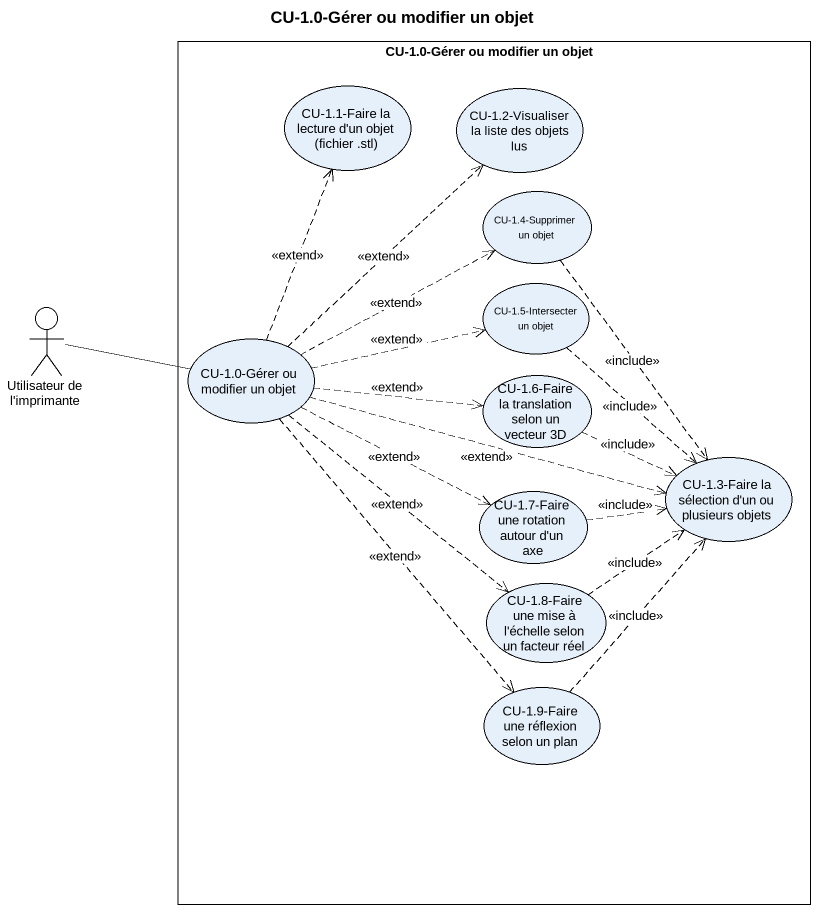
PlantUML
@startuml
title CU-1.0-Gérer ou modifier un objet
rectangle "CU-1.0-Gérer ou modifier un objet" as CU_1_0_Gérer_ou_modifier_un {
  usecase "CU-1.1-Faire la lecture d'un objet (fichier .stl)" as CU_1_1_Faire_la_lecture_d
  usecase "CU-1.2-Visualiser la liste des objets lus" as CU_1_2_Visualiser_la_liste
  usecase "CU-1.4-Supprimer un objet" as CU_1_4_Supprimer_un_objet
  usecase "CU-1.5-Intersecter un objet" as CU_1_5_Intersecter_un_objet
  usecase "CU-1.0-Gérer ou modifier un objet" as CU_1_0_Gérer_ou_modifier_un_2
  usecase "CU-1.6-Faire la translation selon un vecteur 3D" as CU_1_6_Faire_la_translation
  usecase "CU-1.7-Faire une rotation autour d'un axe" as CU_1_7_Faire_une_rotation
  usecase "CU-1.3-Faire la sélection d'un ou plusieurs objets" as CU_1_3_Faire_la_sélection_d
  usecase "CU-1.8-Faire une mise à l'échelle selon un facteur réel" as CU_1_8_Faire_une_mise_à_l
  usecase "CU-1.9-Faire une réflexion selon un plan" as CU_1_9_Faire_une_réflexion
}
actor "Utilisateur de l'imprimante" as Utilisateur_de_l_imprimante
CU_1_4_Supprimer_un_objet ..> CU_1_3_Faire_la_sélection_d : <<include>>
CU_1_5_Intersecter_un_objet ..> CU_1_3_Faire_la_sélection_d : <<include>>
Utilisateur_de_l_imprimante -right- CU_1_0_Gérer_ou_modifier_un_2
CU_1_0_Gérer_ou_modifier_un_2 .up.> CU_1_1_Faire_la_lecture_d : <<extend>>
CU_1_0_Gérer_ou_modifier_un_2 .up.> CU_1_2_Visualiser_la_liste : <<extend>>
CU_1_0_Gérer_ou_modifier_un_2 .right.> CU_1_4_Supprimer_un_objet : <<extend>>
CU_1_0_Gérer_ou_modifier_un_2 .right.> CU_1_5_Intersecter_un_objet : <<extend>>
CU_1_0_Gérer_ou_modifier_un_2 .right.> CU_1_6_Faire_la_translation : <<extend>>
CU_1_0_Gérer_ou_modifier_un_2 .right.> CU_1_7_Faire_une_rotation : <<extend>>
CU_1_0_Gérer_ou_modifier_un_2 .right.> CU_1_3_Faire_la_sélection_d : <<extend>>
CU_1_0_Gérer_ou_modifier_un_2 ..> CU_1_8_Faire_une_mise_à_l : <<extend>>
CU_1_0_Gérer_ou_modifier_un_2 ..> CU_1_9_Faire_une_réflexion : <<extend>>
CU_1_6_Faire_la_translation .right.> CU_1_3_Faire_la_sélection_d : <<include>>
CU_1_7_Faire_une_rotation .right.> CU_1_3_Faire_la_sélection_d : <<include>>
CU_1_8_Faire_une_mise_à_l .up.> CU_1_3_Faire_la_sélection_d : <<include>>
CU_1_9_Faire_une_réflexion .up.> CU_1_3_Faire_la_sélection_d : <<include>>
@enduml
